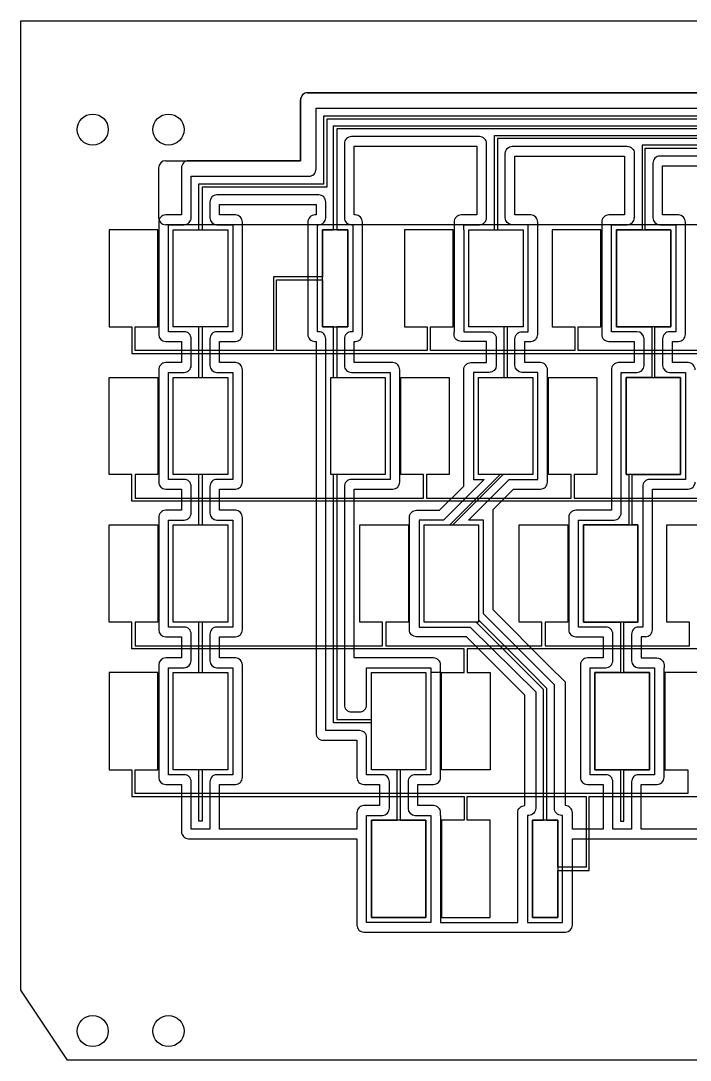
# Model space of a CAD drawing. Header units: inches. Extents: x 2 to 354, y 2 to 145.
# Drawn here: x 2.5 to 88.6, y 2.5 to 136.3 of the extents above; entities that cross this region are included whole.
import ezdxf

# ---------------------------------------------------------------- set-up
doc = ezdxf.new("R2010")
doc.units = ezdxf.units.IN
doc.header["$MEASUREMENT"] = 0
for name, color, linetype in [('Border', 7, 'Continuous'), ('Column Ground', 50, 'Continuous'), ('Column Pads', 50, 'Continuous'), ('Holes', 10, 'Continuous'), ('Row Pads', 82, 'Continuous')]:
    doc.layers.add(name, color=color, linetype=linetype)

msp = doc.modelspace()

# ---------------------------------------------------------------- linework, layer by layer
at = {"layer": 'Border'}
for p, q in [((2.5, 11.5), (2.5, 136.25)), ((2.5, 136.25), (118.6, 136.25)), ((8.5, 2.5), (2.5, 11.5)), ((348.25, 2.5), (8.5, 2.5))]:
    msp.add_line(p, q, dxfattribs=at)
at = {"layer": 'Column Ground'}
for points in [[(119.9, 127), (39.4, 127, 0.414214), (38.49, 126.09), (38.49, 118.25), (24.08, 118.25, 0.414214), (23.18, 117.34), (23.18, 111.26), (21.14, 111.26, 0.414214), (20.24, 110.35), (20.24, 95.89, 0.414109), (21.14, 94.99), (23.18, 94.99), (23.18, 92.26), (21.14, 92.26, 0.414214), (20.24, 91.35), (20.24, 76.89, 0.414214), (21.14, 75.99), (23.18, 75.99), (23.18, 73.26), (21.14, 73.26, 0.414318), (20.24, 72.35), (20.24, 57.89, 0.414109), (21.14, 56.99), (23.18, 56.99), (23.18, 54.26), (21.14, 54.26, 0.414213), (20.24, 53.35), (20.24, 53.35), (20.24, 38.89, 0.414109), (21.14, 37.99), (23.18, 37.99), (23.18, 31.91, 0.414214), (24.08, 31), (45.74, 31), (45.74, 19.89, 0.414214), (46.64, 18.99), (55.6, 18.99), (67.5, 18.99), (72.56, 18.99, 0.414214), (73.46, 19.89), (73.46, 31), (233.08, 31)], [(24.42, 95.33, 0.414214), (23.52, 96.24), (21.49, 96.24), (21.49, 110.01), (23.52, 110.01, 0.414214), (24.42, 110.91), (24.42, 116.25), (39.59, 116.25, 0.414214), (40.49, 117.16), (40.49, 125), (121, 125, 0.414214)], [(62.42, 110.91), (62.42, 120.44, 0.414214), (61.52, 121.35), (45.05, 121.35, 0.414214), (44.14, 120.44), (44.14, 110.91, 0.414214), (45.05, 110.01), (45.2, 110.01), (45.2, 96.24), (45.05, 96.24, 0.414214), (44.14, 95.33), (44.14, 91.91, 0.414214), (45.05, 91.01), (50.01, 91.01), (50.01, 77.24), (45.05, 77.24, 0.414214), (44.14, 76.33), (44.14, 48.23, 0.414214), (45.05, 47.32), (46.08, 47.32, 0.414214), (46.99, 48.23), (46.99, 53.01), (55.26, 53.01), (55.26, 39.24), (53.23, 39.24, 0.414214), (52.32, 38.33)], [(56.51, 34.01), (56.51, 34.35, 0.414632), (55.6, 35.26), (53.58, 35.26), (53.58, 37.99), (55.6, 37.99, 0.414214), (56.51, 38.89), (56.51, 53.35, 0.414214), (55.6, 54.26), (45.39, 54.26), (45.39, 75.99), (50.36, 75.99, 0.414214), (51.26, 76.89), (51.26, 91.35, 0.414214), (50.36, 92.26), (45.39, 92.26), (45.39, 94.99), (45.55, 94.99, 0.414214), (46.45, 95.89), (46.45, 110.35, 0.414214), (45.55, 111.26), (45.39, 111.26), (45.39, 120.1), (61.17, 120.1), (61.17, 111.26), (59.15, 111.26, 0.414214), (58.24, 110.35), (58.24, 96.24)], [(59.49, 109.37), (59.49, 96.24), (62.77, 96.24, -0.414214), (63.68, 95.33), (63.68, 91.91, -0.414213), (62.77, 91.01), (60.74, 91.01), (60.74, 77.24), (62.13, 77.24), (56.9, 72.01), (53.74, 72.01), (53.74, 58.24), (60.31, 58.24), (68.75, 49.91), (68.75, 34.92, -0.414214), (67.85, 34.01), (67.69, 34.01), (67.69, 20.24), (72.21, 20.24), (72.21, 34.01), (72.06, 34.01, -0.414214), (71.15, 34.92), (71.15, 50.8), (62.01, 59.94), (62.01, 72.01), (60.12, 72.01), (65.35, 77.24), (69.01, 77.24), (69.01, 91.01), (66.98, 91.01, -0.413551), (66.08, 91.91), (66.08, 95.33, -0.414214), (66.98, 96.24), (67.76, 96.24), (67.76, 110.01), (65.73, 110.01, -0.414214), (64.83, 110.91), (64.83, 119.19, -0.414214), (65.73, 120.1), (80.52, 120.1, -0.414214), (81.43, 119.19), (81.43, 110.91)], [(99.52, 118.85), (84.73, 118.85, 0.414214), (83.83, 117.94), (83.83, 110.91, 0.414214), (84.73, 110.01), (86.76, 110.01), (86.76, 96.24), (85.98, 96.24, 0.414429), (85.08, 95.33), (85.08, 91.91, 0.413833), (85.98, 91.01), (88.01, 91.01), (88.01, 77.24), (83.42, 77.24, 0.414214), (82.51, 76.33), (82.51, 58.24), (81.98, 58.24, 0.414762), (81.08, 57.33), (81.08, 53.91, 0.414135), (81.98, 53.01), (84.01, 53.01), (84.01, 39.24), (81.98, 39.24, 0.414214), (81.08, 38.33), (81.08, 32.25), (78.67, 32.25), (78.67, 38.33, 0.414214), (77.77, 39.24), (75.74, 39.24), (75.74, 53.01), (77.77, 53.01, 0.414415), (78.67, 53.92), (78.67, 57.33)], [(89.26, 91.35, 0.414214), (88.36, 92.26), (86.33, 92.26), (86.33, 94.99), (87.11, 94.99, 0.414214), (88.01, 95.89), (88.01, 110.35, 0.414214), (87.11, 111.26), (85.08, 111.26), (85.08, 117.6), (99.18, 117.6)], [(49.92, 38.33, 0.414214), (49.02, 39.24), (46.99, 39.24), (46.99, 44.02, 0.414214), (46.08, 44.92), (41.74, 44.92), (41.74, 95.33, 0.414214), (40.84, 96.24), (40.68, 96.24), (40.68, 110.01), (40.84, 110.01, 0.414214), (41.74, 110.91), (41.74, 112.94, 0.414214), (40.84, 113.85), (27.73, 113.85, 0.414214), (26.83, 112.94), (26.83, 110.91, 0.414214), (27.73, 110.01), (29.76, 110.01), (29.76, 96.24), (27.73, 96.24, 0.414845), (26.83, 95.33), (26.83, 91.91, 0.414135), (27.73, 91.01), (29.76, 91.01), (29.76, 77.24), (27.73, 77.24, 0.414845), (26.83, 76.33), (26.83, 72.91, 0.414135), (27.73, 72.01), (29.76, 72.01), (29.76, 58.24), (27.73, 58.24, 0.414429), (26.83, 57.33), (26.83, 53.91, 0.413998), (27.73, 53.01), (29.76, 53.01), (29.76, 39.24), (27.73, 39.24, 0.414214), (26.83, 38.33), (26.83, 32.25), (24.42, 32.25), (24.42, 38.33, 0.414214), (23.52, 39.24), (21.49, 39.24), (21.49, 53.01), (23.52, 53.01, 0.414213), (24.42, 53.91), (24.42, 57.33, 0.414214), (23.52, 58.24), (21.49, 58.24), (21.49, 72.01), (23.52, 72.01, 0.414415), (24.42, 72.92), (24.42, 76.33)], [(59.49, 109.37), (59.49, 110.01), (61.52, 110.01, 0.414214), (62.42, 110.91)], [(82.68, 91.91), (82.68, 95.33, 0.413984), (81.77, 96.24), (78.49, 96.24), (78.49, 110.01), (80.52, 110.01, 0.414214), (81.43, 110.91)], [(24.42, 76.33, 0.414214), (23.52, 77.24), (21.49, 77.24), (21.49, 91.01), (23.52, 91.01, 0.414415), (24.42, 91.92), (24.42, 95.33)], [(56.51, 34.01), (56.51, 20.24), (66.44, 20.24), (66.44, 34.35, -0.414214), (67.35, 35.26), (67.35, 49.48), (59.84, 56.99), (53.4, 56.99, -0.414214), (52.49, 57.89), (52.49, 72.35, -0.414214), (53.4, 73.26), (56.38, 73.26), (59.49, 76.37), (59.49, 91.35, -0.414214), (60.4, 92.26), (62.42, 92.26), (62.42, 94.99), (59.15, 94.99, -0.414214), (58.24, 95.89), (58.24, 96.24)], [(78.67, 57.33, 0.414214), (77.77, 58.24), (74.24, 58.24), (74.24, 72.01), (78.84, 72.01, 0.414214), (79.74, 72.92), (79.74, 91.01), (81.77, 91.01, 0.414214), (82.68, 91.91)], [(82.86, 56.99, 0.414214), (83.76, 57.89), (83.76, 75.99), (88.36, 75.99, 0.414214), (89.26, 76.89)], [(82.86, 56.99), (82.32, 56.99), (82.32, 54.26), (84.35, 54.26, -0.414632), (85.26, 53.35), (85.26, 53.01)], [(96.43, 32.25), (82.32, 32.25), (82.32, 37.99), (84.35, 37.99, 0.414214), (85.26, 38.89), (85.26, 53.01)], [(52.32, 38.33), (52.32, 34.91, 0.414135), (53.23, 34.01), (55.26, 34.01), (55.26, 20.24), (46.99, 20.24), (46.99, 34.01), (49.02, 34.01, 0.414415), (49.92, 34.92), (49.92, 38.33)]]:
    msp.add_lwpolyline(points, format="xyb", dxfattribs=at)
for points in [[(68.11, 111.26), (66.08, 111.26), (66.08, 118.85), (80.18, 118.85), (80.18, 111.26), (78.15, 111.26, 0.414214), (77.24, 110.35), (77.24, 95.89, 0.414214), (78.15, 94.99), (81.43, 94.99), (81.43, 92.26), (79.4, 92.26, 0.414214), (78.49, 91.35), (78.49, 73.26), (73.9, 73.26, 0.414214), (72.99, 72.35), (72.99, 57.89, 0.414214), (73.9, 56.99), (77.42, 56.99), (77.42, 54.26), (75.39, 54.26, 0.414214), (74.49, 53.35), (74.49, 38.89, 0.414214), (75.39, 37.99), (77.42, 37.99), (77.42, 32.25), (73.46, 32.25), (73.46, 34.35, 0.414214), (72.56, 35.26), (72.56, 51.16), (70.45, 53.26), (63.26, 60.45), (63.26, 73.38), (65.87, 75.99), (69.36, 75.99, 0.414214), (70.26, 76.89), (70.26, 91.35, 0.414214), (69.36, 92.26), (67.33, 92.26), (67.33, 94.99), (68.11, 94.99, 0.414214), (69.01, 95.89), (69.01, 110.35, 0.414214)], [(31.01, 72.35, 0.414214), (30.11, 73.26), (28.08, 73.26), (28.08, 75.99), (30.11, 75.99, 0.414214), (31.01, 76.89), (31.01, 91.35, 0.414632), (30.11, 92.26), (28.08, 92.26), (28.08, 94.99), (30.11, 94.99, 0.414214), (31.01, 95.89), (31.01, 110.35, 0.414214), (30.11, 111.26), (28.08, 111.26), (28.08, 112.6), (40.49, 112.6), (40.49, 111.26), (40.34, 111.26, 0.414214), (39.43, 110.35), (39.43, 95.89, 0.414214), (40.34, 94.99), (40.49, 94.99), (40.49, 44.58, 0.414214), (41.4, 43.67), (45.74, 43.67), (45.74, 38.89, 0.414214), (46.64, 37.99), (48.67, 37.99), (48.67, 35.26), (46.64, 35.26, 0.414214), (45.74, 34.35), (45.74, 32.25), (28.08, 32.25), (28.08, 37.99), (30.11, 37.99, 0.414214), (31.01, 38.89), (31.01, 53.35, 0.414632), (30.11, 54.26), (28.08, 54.26), (28.08, 56.99), (30.11, 56.99, 0.414214), (31.01, 57.89)]]:
    msp.add_lwpolyline(points, format="xyb", close=True, dxfattribs=at)
for points in [[(20.24, 72.35), (20.24, 72.35)], [(20.24, 72.35), (20.24, 72.35)], [(20.24, 72.01), (20.24, 72.01)], [(20.24, 53.01), (20.24, 53.01)], [(56.51, 53.01), (56.51, 53.01)], [(74.49, 53.01), (74.49, 53.01)], [(45.74, 34.01), (45.74, 34.01)]]:
    msp.add_lwpolyline(points, dxfattribs=at)
at = {"layer": 'Column Pads'}
for p, q in [((41.49, 115.25), (41.49, 124)), ((41.49, 124), (132.58, 124)), ((144.86, 123.6), (41.89, 123.6)), ((41.89, 123.6), (41.89, 114.85)), ((42.74, 109.37), (42.74, 122.75)), ((42.74, 122.75), (136.54, 122.75)), ((148.82, 122.35), (43.14, 122.35)), ((43.14, 122.35), (43.14, 109.37)), ((63.43, 109.37), (63.43, 121.5)), ((63.43, 121.5), (140.5, 121.5)), ((152.78, 121.1), (63.83, 121.1)), ((63.83, 121.1), (63.83, 109.37)), ((144.46, 120.25), (82.43, 120.25)), ((82.43, 120.25), (82.43, 109.37)), ((82.83, 109.37), (82.83, 119.85)), ((82.83, 119.85), (156.74, 119.85)), ((25.42, 109.37), (25.42, 115.25)), ((25.42, 115.25), (41.49, 115.25)), ((41.89, 114.85), (25.82, 114.85)), ((25.82, 114.85), (25.82, 109.37)), ((22.12, 96.87), (22.12, 109.37)), ((22.12, 109.37), (25.42, 109.37)), ((25.82, 109.37), (29.12, 109.37)), ((29.12, 109.37), (29.12, 96.87)), ((41.32, 96.87), (41.32, 109.37)), ((41.32, 109.37), (42.74, 109.37)), ((43.14, 109.37), (44.57, 109.37)), ((44.57, 109.37), (44.57, 96.87)), ((60.13, 96.87), (60.13, 109.37)), ((60.13, 109.37), (63.43, 109.37)), ((63.83, 109.37), (67.13, 109.37)), ((67.13, 109.37), (67.13, 96.87)), ((82.43, 109.37), (79.13, 109.37)), ((79.13, 109.37), (79.13, 96.87)), ((86.13, 109.37), (82.83, 109.37)), ((86.13, 96.87), (86.13, 109.37)), ((25.42, 96.87), (22.12, 96.87)), ((25.42, 90.37), (25.42, 96.87)), ((29.12, 96.87), (25.82, 96.87)), ((25.82, 96.87), (25.82, 90.37)), ((42.74, 96.87), (41.32, 96.87)), ((42.74, 90.37), (42.74, 96.87)), ((44.57, 96.87), (43.14, 96.87)), ((43.14, 96.87), (43.14, 90.37)), ((64.68, 96.87), (60.13, 96.87)), ((64.68, 90.37), (64.68, 96.87)), ((67.13, 96.87), (65.08, 96.87)), ((65.08, 96.87), (65.08, 90.37)), ((79.13, 96.87), (83.68, 96.87)), ((83.68, 96.87), (83.68, 90.37)), ((84.08, 90.37), (84.08, 96.87)), ((84.08, 96.87), (86.13, 96.87)), ((22.12, 77.87), (22.12, 90.37)), ((22.12, 90.37), (25.42, 90.37)), ((25.82, 90.37), (29.12, 90.37)), ((29.12, 90.37), (29.12, 77.87)), ((42.38, 77.87), (42.38, 90.37)), ((42.38, 90.37), (42.74, 90.37)), ((43.14, 90.37), (49.38, 90.37)), ((49.38, 90.37), (49.38, 77.87)), ((61.38, 77.87), (61.38, 90.37)), ((61.38, 90.37), (64.68, 90.37)), ((65.08, 90.37), (68.38, 90.37)), ((68.38, 90.37), (68.38, 77.87)), ((83.68, 90.37), (80.38, 90.37)), ((80.38, 90.37), (80.38, 77.87)), ((87.38, 90.37), (84.08, 90.37)), ((87.38, 77.87), (87.38, 90.37)), ((25.42, 77.87), (22.12, 77.87)), ((25.42, 71.38), (25.42, 77.87)), ((29.12, 77.87), (25.82, 77.87)), ((25.82, 77.87), (25.82, 71.38)), ((42.74, 77.87), (42.38, 77.87)), ((42.74, 45.93), (42.74, 77.87)), ((49.38, 77.87), (43.14, 77.87)), ((43.14, 77.87), (43.14, 46.33)), ((57.68, 71.38), (64.18, 77.87)), ((64.58, 77.87), (58.08, 71.38)), ((64.18, 77.87), (61.38, 77.87)), ((68.38, 77.87), (64.58, 77.87)), ((80.38, 77.87), (80.74, 77.87)), ((80.74, 77.87), (80.74, 71.38)), ((81.14, 71.38), (81.14, 77.87)), ((81.14, 77.87), (87.38, 77.87)), ((22.12, 58.87), (22.12, 71.38)), ((22.12, 71.38), (25.42, 71.38)), ((25.82, 71.38), (29.12, 71.38)), ((29.12, 71.38), (29.12, 58.87)), ((54.38, 58.87), (54.38, 71.38)), ((54.38, 71.38), (57.68, 71.38)), ((58.08, 71.38), (61.38, 71.38)), ((61.38, 71.38), (61.38, 59.16)), ((80.74, 71.38), (74.88, 71.38)), ((74.88, 71.38), (74.88, 58.87)), ((81.88, 71.38), (81.14, 71.38)), ((81.88, 58.87), (81.88, 71.38)), ((25.42, 58.87), (22.12, 58.87)), ((25.42, 52.37), (25.42, 58.87)), ((25.82, 58.87), (25.82, 52.37)), ((29.12, 58.87), (25.82, 58.87)), ((61.09, 58.87), (54.38, 58.87)), ((69.75, 50.22), (61.09, 58.87)), ((61.38, 59.16), (68.2, 52.33)), ((74.88, 58.87), (79.67, 58.87)), ((79.67, 58.87), (79.67, 52.37)), ((80.07, 52.37), (80.07, 58.87)), ((80.07, 58.87), (81.88, 58.87)), ((22.12, 39.88), (22.12, 52.37)), ((22.12, 52.37), (25.42, 52.37)), ((25.82, 52.37), (29.12, 52.37)), ((29.12, 52.37), (29.12, 39.88)), ((47.62, 46.33), (47.62, 52.37)), ((47.62, 52.37), (54.62, 52.37)), ((54.62, 52.37), (54.62, 39.88)), ((68.2, 52.33), (70.15, 50.38)), ((79.67, 52.37), (76.37, 52.37)), ((76.37, 52.37), (76.37, 39.88)), ((83.37, 52.37), (80.07, 52.37)), ((83.37, 39.88), (83.37, 52.37)), ((69.75, 33.38), (69.75, 50.22)), ((70.15, 50.38), (70.15, 33.38)), ((47.62, 45.93), (42.74, 45.93)), ((43.14, 46.33), (47.62, 46.33)), ((47.62, 39.88), (47.62, 45.93)), ((25.42, 39.88), (22.12, 39.88)), ((25.42, 33.25), (25.42, 39.88)), ((29.12, 39.88), (25.82, 39.88)), ((25.82, 39.88), (25.82, 33.25)), ((50.92, 39.88), (47.62, 39.88)), ((50.92, 33.38), (50.92, 39.88)), ((51.32, 39.88), (51.32, 33.38)), ((54.62, 39.88), (51.32, 39.88)), ((76.37, 39.88), (79.67, 39.88)), ((79.67, 39.88), (79.67, 33.25)), ((80.07, 33.25), (80.07, 39.88)), ((80.07, 39.88), (83.37, 39.88)), ((25.82, 33.25), (25.42, 33.25)), ((47.62, 20.87), (47.62, 33.38)), ((47.62, 33.38), (50.92, 33.38)), ((51.32, 33.38), (54.62, 33.38)), ((54.62, 33.38), (54.62, 20.87)), ((68.33, 20.87), (68.33, 33.38)), ((68.33, 33.38), (69.75, 33.38)), ((70.15, 33.38), (71.58, 33.38)), ((71.58, 33.38), (71.58, 20.87)), ((79.67, 33.25), (80.07, 33.25)), ((54.62, 20.87), (47.62, 20.87)), ((71.58, 20.87), (68.33, 20.87))]:
    msp.add_line(p, q, dxfattribs=at)
at = {"layer": 'Holes'}
for centre in [(11.75, 122.25), (21.5, 122.25), (11.75, 6.25), (21.5, 6.25)]:
    msp.add_circle(centre, 2, dxfattribs=at)
at = {"layer": 'Row Pads'}
for p, q in [((38.49, 118.25), (38.49, 126.09)), ((39.4, 127), (119.9, 127)), ((21.14, 118.25), (38.49, 118.25)), ((20.24, 110.91), (20.24, 117.34)), ((335.61, 110.01), (21.14, 110.01)), ((13.87, 109.37), (13.87, 96.87)), ((20.12, 109.37), (13.87, 109.37)), ((20.12, 96.87), (20.12, 109.37)), ((22.12, 109.37), (29.12, 109.37)), ((22.12, 96.87), (22.12, 109.37)), ((29.12, 109.37), (29.12, 96.87)), ((41.32, 109.37), (41.32, 103.32)), ((44.57, 109.37), (41.32, 109.37)), ((44.57, 96.87), (44.57, 109.37)), ((51.88, 109.37), (51.88, 96.87)), ((58.13, 109.37), (51.88, 109.37)), ((58.13, 96.87), (58.13, 109.37)), ((60.13, 109.37), (67.13, 109.37)), ((60.13, 96.87), (60.13, 109.37)), ((67.13, 109.37), (67.13, 96.87)), ((70.88, 109.37), (70.88, 96.87)), ((77.13, 109.37), (70.88, 109.37)), ((77.13, 96.87), (77.13, 109.37)), ((79.13, 109.37), (86.13, 109.37)), ((79.13, 96.87), (79.13, 109.37)), ((86.13, 109.37), (86.13, 96.87)), ((35.02, 103.32), (35.02, 93.82)), ((41.32, 103.32), (35.02, 103.32)), ((35.42, 102.92), (41.32, 102.92)), ((35.42, 93.82), (35.42, 102.92)), ((41.32, 102.92), (41.32, 96.87)), ((13.87, 96.87), (16.8, 96.87)), ((16.8, 96.87), (16.8, 93.42)), ((17.2, 96.87), (20.12, 96.87)), ((17.2, 93.82), (17.2, 96.87)), ((29.12, 96.87), (22.12, 96.87)), ((41.32, 96.87), (44.57, 96.87)), ((51.88, 96.87), (54.8, 96.87)), ((54.8, 96.87), (54.8, 93.82)), ((55.2, 96.87), (58.13, 96.87)), ((55.2, 93.82), (55.2, 96.87)), ((67.13, 96.87), (60.13, 96.87)), ((70.88, 96.87), (73.8, 96.87)), ((73.8, 96.87), (73.8, 93.82)), ((74.2, 96.87), (77.13, 96.87)), ((74.2, 93.82), (74.2, 96.87)), ((86.13, 96.87), (79.13, 96.87)), ((35.02, 93.82), (17.2, 93.82)), ((54.8, 93.82), (35.42, 93.82)), ((73.8, 93.82), (55.2, 93.82)), ((92.8, 93.82), (74.2, 93.82)), ((16.8, 93.42), (339.95, 93.42)), ((13.87, 90.37), (20.12, 90.37)), ((13.87, 77.87), (13.87, 90.37)), ((20.12, 90.37), (20.12, 77.87)), ((22.12, 90.37), (29.12, 90.37)), ((22.12, 77.87), (22.12, 90.37)), ((29.12, 90.37), (29.12, 77.87)), ((42.38, 90.37), (49.38, 90.37)), ((42.38, 77.87), (42.38, 90.37)), ((49.38, 90.37), (49.38, 77.87)), ((51.38, 90.37), (57.63, 90.37)), ((51.38, 77.87), (51.38, 90.37)), ((57.63, 90.37), (57.63, 77.87)), ((61.38, 90.37), (68.38, 90.37)), ((61.38, 77.87), (61.38, 90.37)), ((68.38, 90.37), (68.38, 77.87)), ((70.38, 90.37), (76.63, 90.37)), ((70.38, 77.87), (70.38, 90.37)), ((76.63, 90.37), (76.63, 77.87)), ((80.38, 90.37), (87.38, 90.37)), ((80.38, 77.87), (80.38, 90.37)), ((87.38, 90.37), (87.38, 77.87)), ((16.8, 77.87), (13.87, 77.87)), ((16.8, 74.42), (16.8, 77.87)), ((17.2, 77.87), (17.2, 74.82)), ((20.12, 77.87), (17.2, 77.87)), ((29.12, 77.87), (22.12, 77.87)), ((49.38, 77.87), (42.38, 77.87)), ((54.3, 77.87), (51.38, 77.87)), ((54.3, 74.82), (54.3, 77.87)), ((54.7, 77.87), (54.7, 74.82)), ((57.63, 77.87), (54.7, 77.87)), ((68.38, 77.87), (61.38, 77.87)), ((73.3, 77.87), (70.38, 77.87)), ((73.3, 74.82), (73.3, 77.87)), ((73.7, 77.87), (73.7, 74.82)), ((76.63, 77.87), (73.7, 77.87)), ((87.38, 77.87), (80.38, 77.87)), ((278.55, 74.42), (16.8, 74.42)), ((17.2, 74.82), (54.3, 74.82)), ((54.7, 74.82), (73.3, 74.82)), ((73.7, 74.82), (92.3, 74.82)), ((13.87, 71.38), (20.12, 71.38)), ((13.87, 58.87), (13.87, 71.38)), ((20.12, 71.38), (20.12, 58.87)), ((22.12, 71.38), (29.12, 71.38)), ((22.12, 58.87), (22.12, 71.38)), ((29.12, 71.38), (29.12, 58.87)), ((46.13, 71.38), (52.37, 71.38)), ((46.13, 58.87), (46.13, 71.38)), ((52.37, 71.38), (52.37, 58.87)), ((54.38, 71.38), (61.38, 71.38)), ((54.38, 58.87), (54.38, 71.38)), ((61.38, 71.38), (61.38, 58.87)), ((66.63, 71.38), (72.88, 71.38)), ((66.63, 58.87), (66.63, 71.38)), ((72.88, 71.38), (72.88, 58.87)), ((74.88, 71.38), (81.88, 71.38)), ((74.88, 58.87), (74.88, 71.38)), ((81.88, 71.38), (81.88, 58.87)), ((85.63, 71.38), (91.88, 71.38)), ((85.63, 58.87), (85.63, 71.38)), ((16.8, 58.87), (13.87, 58.87)), ((16.8, 55.43), (16.8, 58.87)), ((17.2, 58.87), (17.2, 55.83)), ((20.12, 58.87), (17.2, 58.87)), ((29.12, 58.87), (22.12, 58.87)), ((49.05, 58.87), (46.13, 58.87)), ((49.05, 55.83), (49.05, 58.87)), ((49.45, 58.87), (49.45, 55.83)), ((52.37, 58.87), (49.45, 58.87)), ((61.38, 58.87), (54.38, 58.87)), ((69.55, 58.87), (66.63, 58.87)), ((69.55, 55.83), (69.55, 58.87)), ((69.95, 58.87), (69.95, 55.83)), ((72.88, 58.87), (69.95, 58.87)), ((81.88, 58.87), (74.88, 58.87)), ((88.55, 58.87), (85.63, 58.87)), ((88.55, 55.83), (88.55, 58.87)), ((59.55, 55.43), (16.8, 55.43)), ((17.2, 55.83), (49.05, 55.83)), ((49.45, 55.83), (69.55, 55.83)), ((59.55, 52.37), (59.55, 55.43)), ((59.95, 55.43), (59.95, 52.37)), ((273.8, 55.43), (59.95, 55.43)), ((69.95, 55.83), (88.55, 55.83)), ((13.87, 52.37), (13.87, 39.88)), ((20.12, 52.37), (13.87, 52.37)), ((20.12, 39.88), (20.12, 52.37)), ((22.12, 39.88), (22.12, 52.37)), ((22.12, 52.37), (29.12, 52.37)), ((29.12, 52.37), (29.12, 39.88)), ((47.62, 52.37), (54.62, 52.37)), ((47.62, 39.88), (47.62, 52.37)), ((54.62, 52.37), (54.62, 39.88)), ((56.62, 52.37), (55.25, 52.37)), ((56.62, 39.88), (56.62, 52.37)), ((56.62, 52.37), (59.55, 52.37)), ((59.95, 52.37), (62.87, 52.37)), ((62.87, 52.37), (62.87, 39.88)), ((76.37, 39.88), (76.37, 52.37)), ((76.37, 52.37), (83.37, 52.37)), ((83.37, 52.37), (83.37, 39.88)), ((85.37, 52.37), (85.37, 39.88)), ((91.62, 52.37), (85.37, 52.37)), ((13.87, 39.88), (16.8, 39.88)), ((16.8, 39.88), (16.8, 36.43)), ((17.2, 39.88), (20.12, 39.88)), ((17.2, 36.83), (17.2, 39.88)), ((29.12, 39.88), (22.12, 39.88)), ((54.62, 39.88), (47.62, 39.88)), ((62.87, 39.88), (56.62, 39.88)), ((83.37, 39.88), (76.37, 39.88)), ((85.37, 39.88), (88.3, 39.88)), ((88.3, 39.88), (88.3, 36.83)), ((16.8, 36.43), (59.55, 36.43)), ((88.3, 36.83), (17.2, 36.83)), ((59.55, 36.43), (59.55, 33.38)), ((59.95, 36.43), (75.24, 36.43)), ((59.95, 33.38), (59.95, 36.43)), ((75.24, 36.43), (75.24, 27.33)), ((75.64, 36.43), (238.8, 36.43)), ((75.64, 26.93), (75.64, 36.43)), ((47.62, 33.38), (47.62, 20.87)), ((54.62, 33.38), (47.62, 33.38)), ((54.62, 20.87), (54.62, 33.38)), ((56.62, 33.38), (56.62, 20.87)), ((59.55, 33.38), (56.62, 33.38)), ((62.87, 33.38), (59.95, 33.38)), ((62.87, 20.87), (62.87, 33.38)), ((68.33, 33.38), (68.33, 20.87)), ((71.58, 33.38), (68.33, 33.38)), ((71.58, 27.33), (71.58, 33.38)), ((75.24, 27.33), (71.58, 27.33)), ((71.58, 26.93), (75.64, 26.93)), ((71.58, 20.87), (71.58, 26.93)), ((47.62, 20.87), (54.62, 20.87)), ((56.62, 20.87), (62.87, 20.87)), ((68.33, 20.87), (71.58, 20.87))]:
    msp.add_line(p, q, dxfattribs=at)
for centre, start, end in [((39.4, 126.09), 90, 180), ((21.14, 117.34), 90, 180), ((21.14, 110.91), 180, 270)]:
    msp.add_arc(centre, 0.905, start, end, dxfattribs=at)

doc.saveas('drawing.dxf')
